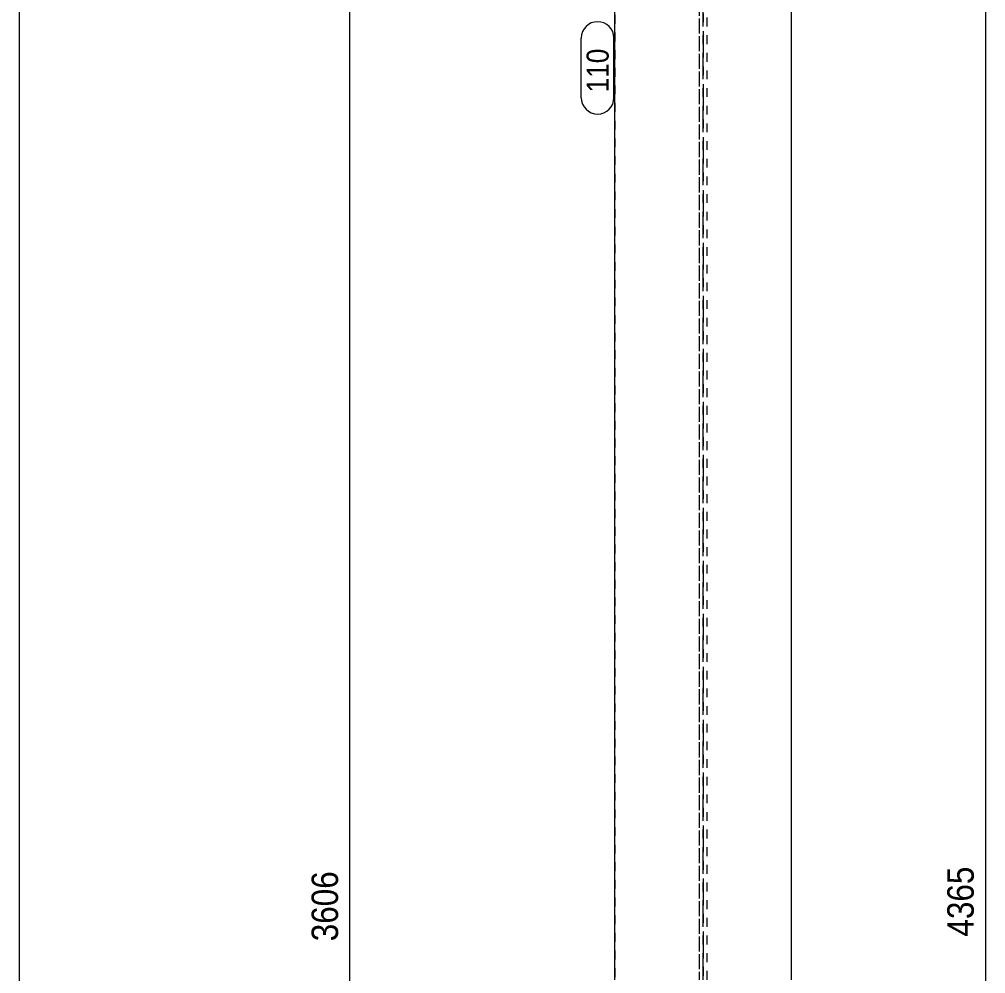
# Model space of a CAD drawing. Header units: millimetres. Extents: x 2 to 579, y 1 to 825.
# Drawn here: x 5 to 114.5, y 509.3 to 617.4 of the extents above; entities that cross this region are included whole.
import ezdxf

# ---------------------------------------------------------------- set-up
doc = ezdxf.new("R2010")
doc.units = ezdxf.units.MM
for name, pattern in [('XKITLINE00', [0]), ('XKITLINE01', [4, 1, -1, 1, -1]), ('XKITLINE03', [6, 3, -1, 1, -1])]:
    doc.linetypes.add(name, pattern=pattern)
for name, color, linetype, lineweight in [('Dimensions', 7, 'Continuous', 0), ('DrawingSheet', 5, 'Continuous', 0), ('Part', 2, 'Continuous', 0), ('PartMark', 7, 'Continuous', 0)]:
    doc.layers.add(name, color=color, linetype=linetype, lineweight=lineweight)
doc.styles.add('ARIAL', font='ARIAL.TTF')

# ---------------------------------------------------------------- blocks, each defined once
blk = doc.blocks.new('*A32')
at = {"layer": 'Part', "color": 7, "linetype": 'XKITLINE01', "lineweight": 0}
for p, q in [((72.45, 701.88), (72.45, 508.58)), ((92.45, 508.58), (92.45, 701.88)), ((82, 700.77), (82, 508.58)), ((82.9, 508.58), (82.9, 700.77))]:
    blk.add_line(p, q, dxfattribs=at)
at = {"layer": 'Part', "color": 7, "linetype": 'XKITLINE03', "lineweight": 0}
blk.add_line((82.45, 508.58), (82.45, 694.14), dxfattribs=at)
blk = doc.blocks.new('*A38')
at = {"layer": 'Part', "color": 7, "linetype": 'XKITLINE01', "lineweight": 0}
for p, q in [((82, 665.48), (82, 508.58)), ((82.9, 508.58), (82.9, 665.48))]:
    blk.add_line(p, q, dxfattribs=at)
at = {"layer": 'Part', "color": 7, "linetype": 'XKITLINE03', "lineweight": 0}
blk.add_line((82.45, 664.04), (82.45, 508.58), dxfattribs=at)
at = {"layer": 'Part', "color": 2, "linetype": 'XKITLINE00', "lineweight": 0}
for p, q in [((72.45, 508.58), (72.45, 627.23)), ((92.45, 508.58), (92.45, 627.23))]:
    blk.add_line(p, q, dxfattribs=at)
blk = doc.blocks.new('*A63')
at = {"layer": 'DrawingSheet', "color": 5, "linetype": 'XKITLINE00', "lineweight": 0}
blk.add_line((5, 825), (5, 5), dxfattribs=at)
blk = doc.blocks.new('*A113')
at = {"layer": 'Dimensions', "color": 7, "linetype": 'XKITLINE00', "lineweight": 0}
blk.add_line((114.45, 333.96), (114.45, 701.88), dxfattribs=at)
at = {"layer": 'Dimensions', "color": 3, "style": 'ARIAL', "width": 0.85}
blk.add_text('4365', height=3, rotation=90.0002, dxfattribs=at).set_placement((113.1, 513.47))
blk = doc.blocks.new('*A120')
at = {"layer": 'Dimensions', "color": 7, "linetype": 'XKITLINE00', "lineweight": 0}
blk.add_line((42.45, 371.35), (42.45, 663.42), dxfattribs=at)
at = {"layer": 'Dimensions', "color": 3, "style": 'ARIAL', "width": 0.85}
blk.add_text('3606', height=3, rotation=90.0002, dxfattribs=at).set_placement((41.1, 512.94))
blk = doc.blocks.new('*A128')
at = {"layer": 'PartMark', "color": 7, "linetype": 'XKITLINE00', "lineweight": 0}
for p, q in [((68.65, 608.5), (68.65, 615.26)), ((72.35, 608.5), (72.35, 615.26))]:
    blk.add_line(p, q, dxfattribs=at)
for centre, start, end in [((70.5, 615.26), 0, 180), ((70.5, 608.5), 180, 0)]:
    blk.add_arc(centre, 1.85, start, end, dxfattribs=at)
at = {"layer": 'PartMark', "color": 3, "style": 'ARIAL', "width": 0.85}
blk.add_text('110', height=2.5, rotation=90.0002, dxfattribs=at).set_placement((71.75, 609.1))

msp = doc.modelspace()

# ---------------------------------------------------------------- block references
at = {"lineweight": 0}
for name in ['*A63', '*A113', '*A120', '*A38', '*A128']:
    msp.add_blockref(name, (0, 0), dxfattribs=at)
at = {"layer": 'Part', "lineweight": 0}
msp.add_blockref('*A32', (0, 0), dxfattribs=at)

doc.saveas('drawing.dxf')
